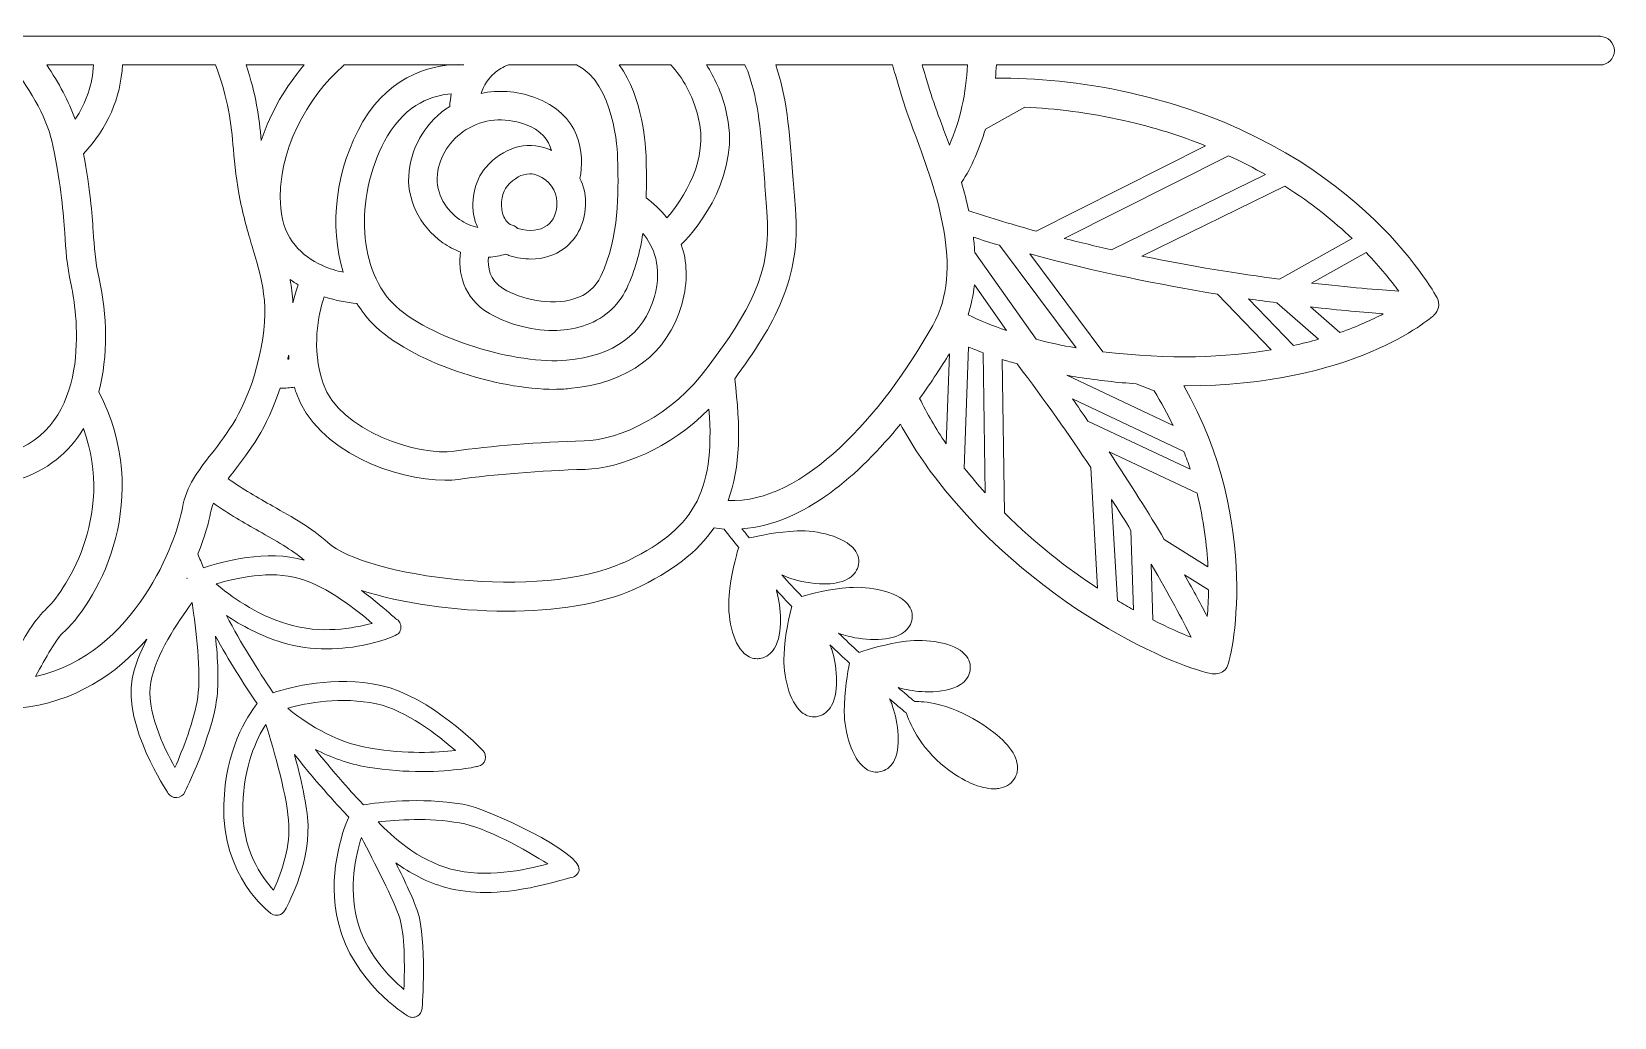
# Model space of a CAD drawing. Extents: x 11 to 289, y -262 to -38.
# Drawn here: x 170.8 to 288.5, y -262.1 to -188.8 of the extents above; entities that cross this region are included whole.
import ezdxf

# ---------------------------------------------------------------- set-up
doc = ezdxf.new("R2010")
doc.units = 0
doc.header["$MEASUREMENT"] = 0
doc.layers.add('Layer 1', color=7, linetype='Continuous', lineweight=0)

# ---------------------------------------------------------------- blocks, each defined once
blk = doc.blocks.new('Block_1')
at = {"layer": 'Layer 1'}
for points, knots in [([(287.47, -189.15), (287.47, -189.15), (125.42, -189.15), (125.42, -189.15), (125.31, -189.04), (125.22, -188.93), (125.13, -188.8), (124.98, -188.92), (124.84, -189.03), (124.69, -189.15), (124.69, -189.15), (11.83, -189.15), (11.83, -189.15), (11.25, -189.15), (10.77, -189.62), (10.77, -190.21), (10.77, -190.8), (11.25, -191.27), (11.83, -191.27), (11.83, -191.27), (66.32, -191.27), (66.32, -191.27), (64.82, -191.62), (63.25, -192.06), (61.62, -192.62), (45.61, -198.09), (40.81, -209.81), (40.62, -210.3), (40.44, -210.76), (40.59, -211.28), (40.99, -211.56), (41.25, -211.75), (45.97, -215), (55.22, -215), (56.71, -215), (58.32, -214.91), (60.04, -214.72), (55.35, -225.57), (58.79, -235.51), (59.26, -235.96), (59.46, -236.16), (59.76, -236.27), (60.05, -236.27), (60.09, -236.27), (60.14, -236.27), (60.18, -236.26), (61.53, -236.09), (71.31, -231.27), (78.15, -221.08), (79.47, -224.43), (81.96, -228.31), (84.86, -230.97), (82.6, -231.75), (80.51, -232.06), (79.97, -232.13), (79.12, -231.87), (76.86, -231.25), (75.79, -231.63), (75.22, -231.83), (74.44, -232.17), (74.12, -232.88), (73.99, -233.16), (73.88, -233.62), (74.11, -234.22), (74.49, -235.17), (75.49, -235.55), (76.45, -235.55), (76.87, -235.55), (77.28, -235.47), (77.62, -235.35), (78.46, -235.05), (79.75, -233.94), (80.22, -233.52), (80.77, -233.45), (82.26, -233.23), (84.03, -232.72), (82.15, -234.58), (80.3, -236.24), (78.58, -237.7), (77.01, -238.24), (74.43, -238.76), (73.75, -238.89), (72.87, -238.61), (70.65, -238), (69.59, -238.37), (69.02, -238.57), (68.24, -238.91), (67.91, -239.61), (67.78, -239.9), (67.67, -240.36), (67.9, -240.95), (68.27, -241.92), (69.29, -242.29), (70.25, -242.29), (70.66, -242.29), (71.06, -242.22), (71.4, -242.1), (72.25, -241.8), (73.57, -240.68), (74.03, -240.27), (74.36, -240.21), (75.08, -240.07), (75.91, -239.88), (72.54, -242.55), (70.04, -244.19), (69.43, -244.58), (68.51, -244.64), (66.23, -244.86), (65.37, -245.58), (64.91, -245.97), (64.3, -246.57), (64.25, -247.34), (64.23, -247.65), (64.29, -248.12), (64.72, -248.59), (65.13, -249.05), (65.67, -249.23), (66.24, -249.23), (67.03, -249.23), (67.87, -248.87), (68.4, -248.42), (69.08, -247.83), (69.92, -246.31), (70.2, -245.77), (70.68, -245.46), (72.17, -244.48), (74.27, -242.92), (73.71, -244.02), (73.4, -244.81), (73.29, -245.11), (72.69, -245.77), (71.17, -247.57), (71.06, -248.71), (71.01, -249.3), (70.99, -250.16), (71.5, -250.75), (71.7, -250.98), (72.07, -251.27), (72.71, -251.31), (72.75, -251.32), (72.79, -251.32), (72.83, -251.32), (74.23, -251.32), (75.11, -249.77), (75.21, -248.61), (75.29, -247.74), (74.84, -246.12), (74.66, -245.5), (74.88, -244.92), (75.66, -243.05), (77.26, -240.62), (77.94, -240.08), (78.65, -239.49), (79.39, -238.87), (79.42, -238.85), (79.44, -238.83), (79.47, -238.8), (80.79, -237.69), (82.18, -236.45), (83.6, -235.1), (83.05, -236.73), (82.84, -238.03), (82.78, -238.47), (82.31, -239.24), (81.14, -241.26), (81.23, -242.39), (81.28, -242.98), (81.42, -243.83), (82.02, -244.32), (82.23, -244.49), (82.57, -244.68), (83.07, -244.68), (83.15, -244.68), (83.23, -244.67), (83.31, -244.67), (84.78, -244.49), (85.41, -242.75), (85.3, -241.56), (85.22, -240.68), (84.48, -239.15), (84.19, -238.59), (84.3, -237.83), (84.8, -235.02), (86.46, -232.29), (86.47, -232.28), (86.47, -232.28), (86.47, -232.28), (86.58, -232.35), (86.68, -232.43), (86.78, -232.5), (88.95, -233.96), (91.67, -234.33), (94.36, -234.33), (95.9, -234.33), (97.42, -234.21), (98.82, -234.1), (100.23, -233.98), (101.56, -233.88), (102.63, -233.91), (105.1, -234), (111.63, -234.2), (114.87, -230.15), (114.93, -230.17), (115.02, -230.19), (115.09, -230.21), (115.03, -230.91), (114.96, -231.61), (114.88, -232.26), (114.01, -232.59), (112, -233.42), (110.41, -234.75), (107.67, -237.03), (107.32, -238.17), (107.3, -238.82), (107.28, -239.28), (107.44, -239.68), (107.76, -239.99), (108.08, -240.3), (108.48, -240.46), (108.94, -240.46), (108.94, -240.46), (108.99, -240.46), (108.99, -240.46), (110.06, -240.43), (111.43, -239.5), (113.19, -237.6), (113.61, -237.15), (114, -236.64), (114.36, -236.15), (114.15, -237.54), (113.92, -238.79), (113.7, -239.93), (112.83, -240.21), (110.77, -240.95), (109.11, -242.21), (106.27, -244.35), (105.86, -245.47), (105.81, -246.13), (105.77, -246.58), (105.91, -246.99), (106.22, -247.32), (106.53, -247.65), (106.94, -247.83), (107.42, -247.84), (107.42, -247.84), (107.46, -247.84), (107.46, -247.84), (108.52, -247.84), (109.93, -246.97), (111.75, -245.19), (112.14, -244.81), (112.5, -244.39), (112.84, -243.97), (112.55, -245.19), (112.32, -245.98), (112.24, -246.27), (111.84, -246.76), (110.29, -248.74), (109.53, -250.97), (108.39, -254.34), (108.69, -255.5), (109.01, -256.07), (109.24, -256.46), (109.58, -256.72), (110.02, -256.82), (110.14, -256.85), (110.26, -256.86), (110.38, -256.86), (110.71, -256.86), (111.02, -256.77), (111.31, -256.58), (112.21, -255.99), (112.89, -254.48), (113.4, -251.94), (113.83, -249.76), (113.65, -247.28), (113.59, -246.68), (113.68, -246.38), (113.9, -245.61), (114.19, -244.41), (114.31, -244.89), (114.44, -245.37), (114.61, -245.84), (115.49, -248.27), (116.39, -249.67), (117.36, -250.11), (117.6, -250.22), (117.84, -250.27), (118.08, -250.27), (118.28, -250.27), (118.48, -250.23), (118.68, -250.16), (119.09, -250), (119.4, -249.69), (119.56, -249.26), (119.79, -248.65), (119.91, -247.46), (118.28, -244.3), (117.31, -242.41), (115.73, -240.83), (115.09, -240.23), (115.28, -239.23), (115.47, -238.14), (115.66, -236.95), (115.78, -237.34), (115.92, -237.74), (116.08, -238.12), (117.07, -240.5), (118.04, -241.85), (119.03, -242.25), (119.25, -242.33), (119.46, -242.38), (119.68, -242.38), (119.91, -242.38), (120.13, -242.33), (120.34, -242.23), (120.75, -242.05), (121.04, -241.73), (121.18, -241.3), (121.38, -240.67), (121.45, -239.48), (119.67, -236.4), (118.61, -234.56), (116.95, -233.05), (116.28, -232.48), (116.36, -231.83), (116.42, -231.14), (116.49, -230.44), (116.68, -230.45), (116.88, -230.46), (117.1, -230.46), (118.15, -231.81), (121.21, -233.96), (125.08, -235.4), (126.07, -237.23), (130.78, -244.96), (140, -246.12), (142.4, -246.42), (144.22, -246.54), (145.65, -246.54), (148.63, -246.54), (149.9, -246.02), (151.14, -245.5), (151.76, -245.24), (152.3, -245.02), (153.08, -244.87), (154.19, -244.66), (155.46, -244.88), (156.8, -245.11), (159.08, -245.5), (161.66, -245.95), (164.58, -244.6), (166.87, -243.55), (168.49, -241.33), (169.81, -239.1), (174.01, -238.71), (177.13, -236.54), (179.37, -233.97), (178.87, -234.95), (178.45, -235.97), (178.28, -236.93), (177.64, -240.46), (180.83, -245.24), (180.96, -245.44), (181.1, -245.64), (181.32, -245.76), (181.55, -245.76), (181.57, -245.76), (181.58, -245.75), (181.6, -245.75), (181.85, -245.74), (182.08, -245.59), (182.19, -245.36), (182.27, -245.2), (184.15, -241.35), (184.56, -238.49), (184.75, -237.25), (184.65, -235.44), (184.48, -233.76), (185.48, -235.57), (186.53, -237.24), (187.58, -238.77), (186.82, -239.73), (185.22, -242.19), (185.1, -246.27), (184.93, -251.61), (188.45, -254.26), (188.6, -254.37), (188.72, -254.46), (188.87, -254.51), (189.02, -254.51), (189.07, -254.51), (189.12, -254.5), (189.16, -254.49), (189.36, -254.45), (189.53, -254.32), (189.63, -254.15), (189.71, -254.02), (191.47, -250.91), (191.36, -247.8), (191.31, -246.39), (190.84, -244.35), (190.35, -242.54), (192.21, -244.89), (193.73, -246.52), (194.39, -247.2), (193.89, -248.38), (192.76, -251.59), (193.62, -255.1), (194.7, -259.46), (198.61, -261.89), (198.77, -261.99), (198.89, -262.06), (199.01, -262.1), (199.14, -262.1), (199.25, -262.1), (199.37, -262.07), (199.47, -262.02), (199.69, -261.9), (199.83, -261.68), (199.85, -261.44), (199.86, -261.23), (200.2, -256.32), (199.53, -254.28), (199.26, -253.45), (198.59, -252.01), (197.89, -250.61), (198.92, -251.35), (200.18, -252.05), (201.62, -252.44), (202.58, -252.71), (203.58, -252.81), (204.54, -252.81), (206.95, -252.81), (209.18, -252.18), (210.32, -251.86), (210.56, -251.79), (210.74, -251.74), (210.84, -251.72), (211.17, -251.71), (211.48, -251.46), (211.53, -251.12), (211.74, -249.89), (204.83, -246.58), (202.87, -246.25), (199.7, -245.71), (196.56, -246.12), (195.49, -246.3), (194.96, -245.75), (193.61, -244.31), (191.91, -242.18), (193.02, -242.75), (194.33, -243.25), (195.79, -243.49), (197.27, -243.74), (198.63, -243.82), (199.81, -243.82), (202.27, -243.82), (203.91, -243.46), (204.01, -243.43), (204.26, -243.38), (204.46, -243.19), (204.54, -242.95), (204.61, -242.7), (204.55, -242.44), (204.37, -242.25), (204.21, -242.09), (200.47, -238.23), (196.77, -237.42), (193.32, -236.67), (190.05, -237.54), (188.78, -237.96), (187.59, -236.22), (186.39, -234.29), (185.3, -232.22), (186.39, -232.96), (187.78, -233.72), (189.44, -234.23), (190.55, -234.57), (191.68, -234.7), (192.74, -234.7), (194.93, -234.7), (196.83, -234.15), (197.67, -233.78), (197.67, -233.78), (197.67, -233.78), (197.67, -233.78), (197.92, -233.68), (198.07, -233.58), (198.12, -233.52), (198.3, -233.29), (198.33, -232.98), (198.18, -232.73), (198.11, -232.61), (198.01, -232.52), (197.9, -232.46), (197.83, -232.4), (197.72, -232.31), (197.58, -232.18), (197.12, -231.78), (196.32, -231.08), (195.33, -230.35), (198.3, -231.31), (202.27, -231.89), (206.12, -231.89), (209.7, -231.89), (213.18, -231.39), (215.66, -230.25), (218.47, -228.95), (220.36, -227.46), (221.57, -225.7), (221.81, -225.74), (222.06, -225.77), (222.31, -225.79), (222.67, -226.25), (223.03, -226.71), (223.4, -227.15), (223.22, -227.75), (222.8, -229.26), (222.68, -230.74), (222.55, -232.23), (222.91, -234.25), (223.84, -235.06), (224.12, -235.31), (224.43, -235.43), (224.77, -235.43), (224.87, -235.43), (224.97, -235.42), (225.07, -235.4), (225.48, -235.31), (225.82, -235.05), (226.06, -234.65), (226.73, -233.54), (226.54, -231.54), (226.24, -230.46), (226.23, -230.42), (226.21, -230.37), (226.2, -230.32), (226.58, -230.74), (226.96, -231.15), (227.35, -231.54), (227.19, -232.15), (226.83, -233.66), (226.77, -235.14), (226.7, -236.64), (227.14, -238.65), (228.1, -239.42), (228.37, -239.64), (228.68, -239.75), (228.99, -239.75), (229.11, -239.75), (229.22, -239.74), (229.34, -239.71), (229.75, -239.6), (230.08, -239.32), (230.31, -238.91), (230.93, -237.78), (230.66, -235.79), (230.32, -234.72), (230.28, -234.61), (230.24, -234.5), (230.19, -234.39), (230.69, -234.87), (231.17, -235.32), (231.64, -235.76), (231.52, -236.37), (231.24, -237.9), (231.25, -239.38), (231.27, -240.88), (231.81, -242.86), (232.81, -243.58), (233.08, -243.77), (233.36, -243.87), (233.65, -243.87), (233.79, -243.87), (233.93, -243.84), (234.07, -243.8), (234.47, -243.67), (234.79, -243.38), (234.99, -242.96), (235.55, -241.79), (235.17, -239.82), (234.78, -238.77), (234.74, -238.66), (234.68, -238.54), (234.62, -238.42), (235.08, -238.81), (235.49, -239.16), (235.86, -239.46), (236.05, -240.03), (236.83, -242.02), (238.79, -243.53), (240.1, -244.55), (241.38, -245.1), (242.38, -245.1), (242.51, -245.1), (242.63, -245.09), (242.75, -245.08), (243.23, -245), (243.62, -244.77), (243.87, -244.41), (244.12, -244.05), (244.2, -243.62), (244.1, -243.17), (243.9, -242.21), (242.92, -241.16), (241.25, -240.13), (238.9, -238.69), (237.13, -238.6), (236.51, -238.62), (236.13, -238.31), (235.71, -237.96), (235.25, -237.56), (235.41, -237.61), (235.57, -237.66), (235.72, -237.69), (236.2, -237.8), (236.85, -237.89), (237.53, -237.89), (238.39, -237.89), (239.29, -237.75), (239.9, -237.35), (240.29, -237.09), (240.54, -236.74), (240.61, -236.32), (240.69, -235.88), (240.56, -235.46), (240.23, -235.11), (239.39, -234.22), (237.35, -233.94), (235.86, -234.12), (234.43, -234.3), (232.98, -234.76), (232.36, -234.97), (231.86, -234.51), (231.35, -234.03), (230.82, -233.52), (230.99, -233.59), (231.16, -233.65), (231.32, -233.7), (231.88, -233.86), (232.7, -234), (233.51, -234), (234.25, -234), (234.98, -233.88), (235.51, -233.57), (235.91, -233.33), (236.18, -232.99), (236.27, -232.58), (236.38, -232.14), (236.27, -231.72), (235.95, -231.35), (235.16, -230.42), (233.13, -230.02), (231.64, -230.14), (230.2, -230.24), (228.74, -230.62), (228.1, -230.8), (227.6, -230.28), (227.1, -229.74), (226.6, -229.2), (226.83, -229.3), (227.07, -229.4), (227.28, -229.47), (227.9, -229.68), (228.84, -229.87), (229.74, -229.87), (230.38, -229.87), (231, -229.77), (231.47, -229.52), (231.89, -229.3), (232.17, -228.97), (232.28, -228.57), (232.4, -228.13), (232.31, -227.7), (232.01, -227.32), (231.25, -226.35), (229.25, -225.86), (227.75, -225.93), (226.32, -225.98), (224.84, -226.3), (224.19, -226.45), (224.01, -226.23), (223.83, -226), (223.64, -225.77), (228.28, -225.43), (232.43, -221.68), (235.43, -217.98), (236.15, -219.3), (237, -220.64), (238.03, -221.98), (246.08, -232.45), (257.36, -236.54), (258.79, -236.56), (258.79, -236.56), (258.8, -236.56), (258.8, -236.56), (259.12, -236.56), (259.47, -236.41), (259.67, -236.16), (260.08, -235.65), (262.36, -225.39), (256.51, -215.14), (256.54, -215.14), (256.58, -215.14), (256.61, -215.14), (269.08, -215.14), (274.84, -210.14), (275.12, -209.89), (275.49, -209.56), (275.58, -209.03), (275.35, -208.6), (275.1, -208.13), (269.03, -197.02), (252.52, -193.35), (248.81, -192.52), (245.48, -192.24), (242.5, -192.26), (242.53, -191.93), (242.55, -191.61), (242.57, -191.28), (242.57, -191.28), (287.48, -191.28), (287.48, -191.28), (288.06, -191.28), (288.54, -190.81), (288.54, -190.22), (288.54, -189.64), (288.06, -189.16), (287.48, -189.16), (287.48, -189.16), (287.48, -189.16), (287.48, -189.16), (287.48, -189.16), (287.47, -189.15), (287.47, -189.15)], [0, 0, 0, 0, 1, 1, 1, 2, 2, 2, 3, 3, 3, 4, 4, 4, 5, 5, 5, 6, 6, 6, 7, 7, 7, 8, 8, 8, 9, 9, 9, 10, 10, 10, 11, 11, 11, 12, 12, 12, 13, 13, 13, 14, 14, 14, 15, 15, 15, 16, 16, 16, 17, 17, 17, 18, 18, 18, 19, 19, 19, 20, 20, 20, 21, 21, 21, 22, 22, 22, 23, 23, 23, 24, 24, 24, 25, 25, 25, 26, 26, 26, 27, 27, 27, 28, 28, 28, 29, 29, 29, 30, 30, 30, 31, 31, 31, 32, 32, 32, 33, 33, 33, 34, 34, 34, 35, 35, 35, 36, 36, 36, 37, 37, 37, 38, 38, 38, 39, 39, 39, 40, 40, 40, 41, 41, 41, 42, 42, 42, 43, 43, 43, 44, 44, 44, 45, 45, 45, 46, 46, 46, 47, 47, 47, 48, 48, 48, 49, 49, 49, 50, 50, 50, 51, 51, 51, 52, 52, 52, 53, 53, 53, 54, 54, 54, 55, 55, 55, 56, 56, 56, 57, 57, 57, 58, 58, 58, 59, 59, 59, 60, 60, 60, 61, 61, 61, 62, 62, 62, 63, 63, 63, 64, 64, 64, 65, 65, 65, 66, 66, 66, 67, 67, 67, 68, 68, 68, 69, 69, 69, 70, 70, 70, 71, 71, 71, 72, 72, 72, 73, 73, 73, 74, 74, 74, 75, 75, 75, 76, 76, 76, 77, 77, 77, 78, 78, 78, 79, 79, 79, 80, 80, 80, 81, 81, 81, 82, 82, 82, 83, 83, 83, 84, 84, 84, 85, 85, 85, 86, 86, 86, 87, 87, 87, 88, 88, 88, 89, 89, 89, 90, 90, 90, 91, 91, 91, 92, 92, 92, 93, 93, 93, 94, 94, 94, 95, 95, 95, 96, 96, 96, 97, 97, 97, 98, 98, 98, 99, 99, 99, 100, 100, 100, 101, 101, 101, 102, 102, 102, 103, 103, 103, 104, 104, 104, 105, 105, 105, 106, 106, 106, 107, 107, 107, 108, 108, 108, 109, 109, 109, 110, 110, 110, 111, 111, 111, 112, 112, 112, 113, 113, 113, 114, 114, 114, 115, 115, 115, 116, 116, 116, 117, 117, 117, 118, 118, 118, 119, 119, 119, 120, 120, 120, 121, 121, 121, 122, 122, 122, 123, 123, 123, 124, 124, 124, 125, 125, 125, 126, 126, 126, 127, 127, 127, 128, 128, 128, 129, 129, 129, 130, 130, 130, 131, 131, 131, 132, 132, 132, 133, 133, 133, 134, 134, 134, 135, 135, 135, 136, 136, 136, 137, 137, 137, 138, 138, 138, 139, 139, 139, 140, 140, 140, 141, 141, 141, 142, 142, 142, 143, 143, 143, 144, 144, 144, 145, 145, 145, 146, 146, 146, 147, 147, 147, 148, 148, 148, 149, 149, 149, 150, 150, 150, 151, 151, 151, 152, 152, 152, 153, 153, 153, 154, 154, 154, 155, 155, 155, 156, 156, 156, 157, 157, 157, 158, 158, 158, 159, 159, 159, 160, 160, 160, 161, 161, 161, 162, 162, 162, 163, 163, 163, 164, 164, 164, 165, 165, 165, 166, 166, 166, 167, 167, 167, 168, 168, 168, 169, 169, 169, 170, 170, 170, 171, 171, 171, 172, 172, 172, 173, 173, 173, 174, 174, 174, 175, 175, 175, 176, 176, 176, 177, 177, 177, 178, 178, 178, 179, 179, 179, 180, 180, 180, 181, 181, 181, 182, 182, 182, 183, 183, 183, 184, 184, 184, 185, 185, 185, 186, 186, 186, 187, 187, 187, 188, 188, 188, 189, 189, 189, 190, 190, 190, 191, 191, 191, 192, 192, 192, 193, 193, 193, 194, 194, 194, 195, 195, 195, 196, 196, 196, 197, 197, 197, 198, 198, 198, 199, 199, 199, 200, 200, 200, 201, 201, 201, 202, 202, 202, 203, 203, 203, 204, 204, 204, 205, 205, 205, 206, 206, 206, 207, 207, 207, 208, 208, 208, 209, 209, 209, 210, 210, 210, 211, 211, 211, 212, 212, 212, 213, 213, 213, 214, 214, 214, 215, 215, 215, 216, 216, 216, 217, 217, 217, 218, 218, 218, 219, 219, 219, 220, 220, 220, 221, 221, 221, 222, 222, 222, 223, 223, 223, 224, 224, 224, 225, 225, 225, 226, 226, 226, 227, 227, 227, 228, 228, 228, 229, 229, 229, 230, 230, 230, 231, 231, 231, 232, 232, 232, 233, 233, 233, 234, 234, 234, 235, 235, 235, 236, 236, 236, 237, 237, 237, 238, 238, 238, 239, 239, 239, 240, 240, 240, 241, 241, 241, 242, 242, 242, 243, 243, 243, 244, 244, 244, 245, 245, 245, 245]), ([(167.87, -209.84), (168.14, -206.73), (167.47, -203.86), (165.85, -201.28), (165.95, -199.64), (166.14, -193.31), (163.21, -191.27), (163.21, -191.27), (169.27, -191.27), (169.27, -191.27), (170.85, -193.29), (172.01, -195.4), (172.39, -197.28), (173.04, -200.5), (173.15, -202.24), (173.26, -203.78), (173.34, -205.03), (173.41, -206.1), (173.74, -207.62), (173.97, -208.64), (175.6, -217.04), (170.03, -219.75), (170.31, -216.58), (169.72, -213.22), (167.87, -209.83), (167.87, -209.83), (167.87, -209.83), (167.87, -209.83), (167.87, -209.83), (167.87, -209.84), (167.87, -209.84)], [0, 0, 0, 0, 1, 1, 1, 2, 2, 2, 3, 3, 3, 4, 4, 4, 5, 5, 5, 6, 6, 6, 7, 7, 7, 8, 8, 8, 9, 9, 9, 10, 10, 10, 10]), ([(171.1, -236.75), (171.87, -235.32), (172.6, -233.98), (173.26, -233.37), (175.89, -230.92), (179.86, -223.43), (175.79, -215.58), (176.51, -212.91), (176.41, -209.87), (175.82, -207.17), (175.52, -205.81), (175.46, -204.85), (175.38, -203.65), (175.29, -202.28), (175.17, -200.61), (174.67, -197.88), (176.44, -195.98), (177.43, -193.73), (177.56, -191.27), (177.56, -191.27), (184.47, -191.27), (184.47, -191.27), (185.44, -193.81), (185.64, -195.66), (185.81, -197.55), (185.92, -198.73), (186.03, -199.94), (186.32, -201.36), (186.6, -202.76), (186.95, -203.93), (187.26, -204.96), (188.06, -207.65), (188.64, -209.59), (187.54, -213.74), (186.69, -216.96), (185.35, -218.68), (184.17, -220.2), (183.21, -221.43), (182.31, -222.59), (182.02, -224.21), (181.6, -226.6), (178.57, -235.07), (171.1, -236.75), (171.1, -236.75), (171.1, -236.75), (171.1, -236.75), (171.1, -236.75), (171.1, -236.75), (171.1, -236.75)], [0, 0, 0, 0, 1, 1, 1, 2, 2, 2, 3, 3, 3, 4, 4, 4, 5, 5, 5, 6, 6, 6, 7, 7, 7, 8, 8, 8, 9, 9, 9, 10, 10, 10, 11, 11, 11, 12, 12, 12, 13, 13, 13, 14, 14, 14, 15, 15, 15, 16, 16, 16, 16]), ([(174.03, -195.32), (173.56, -193.99), (172.83, -192.62), (171.92, -191.27), (171.92, -191.27), (175.41, -191.27), (175.41, -191.27), (175.32, -192.73), (174.87, -194.09), (174.03, -195.32), (174.03, -195.32), (174.03, -195.32), (174.03, -195.32)], [0, 0, 0, 0, 1, 1, 1, 2, 2, 2, 3, 3, 3, 4, 4, 4, 4]), ([(187.88, -196.9), (187.72, -195.19), (187.5, -193.46), (186.75, -191.27), (186.75, -191.27), (191.08, -191.27), (191.08, -191.27), (189.76, -192.81), (188.59, -194.76), (187.88, -196.9), (187.88, -196.9), (187.88, -196.9), (187.88, -196.9), (187.88, -196.9), (187.88, -196.9), (187.88, -196.9)], [0, 0, 0, 0, 1, 1, 1, 2, 2, 2, 3, 3, 3, 4, 4, 4, 5, 5, 5, 5]), ([(193.98, -206.69), (193.5, -206.59), (192.98, -206.43), (192.45, -206.2), (192.44, -206.19), (192.43, -206.18), (192.42, -206.18), (192.41, -206.17), (192.4, -206.17), (192.39, -206.17), (190.95, -205.51), (189.53, -204.28), (189.33, -201.92), (188.97, -197.73), (191.39, -193.6), (193.96, -191.37), (193.99, -191.34), (194.02, -191.3), (194.05, -191.27), (194.05, -191.27), (202.95, -191.27), (202.95, -191.27), (202.95, -191.27), (202.95, -191.27), (202.95, -191.27), (200.93, -191.15), (197.55, -191.89), (195.45, -195.49), (193.39, -199), (192.93, -203.28), (193.98, -206.69), (193.98, -206.69), (193.98, -206.69), (193.98, -206.69), (193.98, -206.69), (193.98, -206.69), (193.98, -206.69)], [0, 0, 0, 0, 1, 1, 1, 2, 2, 2, 3, 3, 3, 4, 4, 4, 5, 5, 5, 6, 6, 6, 7, 7, 7, 8, 8, 8, 9, 9, 9, 10, 10, 10, 11, 11, 11, 12, 12, 12, 12]), ([(221.14, -213.71), (218.42, -217.41), (214.54, -219.15), (211.9, -219.23), (208.54, -219.32), (204.92, -219.61), (202.23, -220), (199.6, -220.38), (193.69, -218.5), (192.48, -214.96), (191.59, -212.35), (192.14, -209.83), (192.56, -208.52), (193.42, -208.8), (194.27, -208.95), (195, -209.01), (195.33, -209.54), (195.7, -210.04), (196.13, -210.47), (199.04, -213.44), (205.44, -215.4), (209.7, -215.4), (210.08, -215.4), (210.45, -215.39), (210.8, -215.35), (215.22, -214.93), (218.12, -212.76), (219.17, -209.08), (219.66, -207.35), (219.55, -205.86), (219.13, -204.64), (220.46, -203.26), (223.65, -199.35), (222.45, -194.64), (222.11, -193.3), (221.6, -192.21), (221, -191.27), (221, -191.27), (223.86, -191.27), (223.86, -191.27), (223.96, -191.49), (224.06, -191.7), (224.12, -191.89), (224.89, -194.12), (225.05, -196.23), (225.31, -199.73), (225.37, -200.48), (225.43, -201.28), (225.5, -202.17), (225.89, -206.87), (224.11, -209.66), (221.14, -213.71), (221.14, -213.71), (221.14, -213.71), (221.14, -213.71)], [0, 0, 0, 0, 1, 1, 1, 2, 2, 2, 3, 3, 3, 4, 4, 4, 5, 5, 5, 6, 6, 6, 7, 7, 7, 8, 8, 8, 9, 9, 9, 10, 10, 10, 11, 11, 11, 12, 12, 12, 13, 13, 13, 14, 14, 14, 15, 15, 15, 16, 16, 16, 17, 17, 17, 18, 18, 18, 18]), ([(211.33, -191.27), (214.17, -192.62), (214.38, -197.67), (214.39, -198.29), (214.39, -198.29), (214.4, -198.63), (214.4, -198.63), (214.45, -200.66), (214.53, -204.06), (213.15, -206.99), (212.75, -207.82), (212.08, -208.39), (211.14, -208.68), (209.38, -209.23), (207.2, -208.67), (205.91, -207.93), (204.83, -207.3), (204.72, -206.27), (204.79, -205.57), (205.23, -205.56), (205.65, -205.47), (206.06, -205.34), (206.17, -205.38), (206.26, -205.44), (206.37, -205.47), (206.91, -205.63), (207.44, -205.71), (207.94, -205.71), (208.87, -205.71), (209.72, -205.44), (210.42, -204.92), (211.44, -204.15), (212.01, -202.93), (212.01, -201.47), (212.01, -200.86), (211.86, -200.26), (211.59, -199.72), (211.96, -197.94), (211.65, -194.9), (208.17, -193.67), (206.86, -193.22), (205.5, -193.13), (204.23, -193.4), (204.44, -192.8), (204.76, -192.29), (205.23, -191.89), (205.53, -191.64), (205.88, -191.43), (206.27, -191.27), (206.27, -191.27), (211.33, -191.27), (211.33, -191.27), (211.33, -191.27), (211.33, -191.27), (211.33, -191.27), (211.33, -191.27), (211.33, -191.27), (211.33, -191.27)], [0, 0, 0, 0, 1, 1, 1, 2, 2, 2, 3, 3, 3, 4, 4, 4, 5, 5, 5, 6, 6, 6, 7, 7, 7, 8, 8, 8, 9, 9, 9, 10, 10, 10, 11, 11, 11, 12, 12, 12, 13, 13, 13, 14, 14, 14, 15, 15, 15, 16, 16, 16, 17, 17, 17, 18, 18, 18, 19, 19, 19, 19]), ([(220.39, -195.15), (221.21, -198.36), (219.27, -201.23), (218.06, -202.65), (217.57, -202.02), (217.02, -201.53), (216.51, -201.17), (216.55, -200.17), (216.54, -199.27), (216.52, -198.58), (216.52, -198.58), (216.51, -198.24), (216.51, -198.24), (216.49, -197.29), (216.28, -193.73), (214.51, -191.27), (214.51, -191.27), (218.35, -191.27), (218.35, -191.27), (219.24, -192.26), (219.97, -193.47), (220.39, -195.15), (220.39, -195.15), (220.39, -195.15), (220.39, -195.15)], [0, 0, 0, 0, 1, 1, 1, 2, 2, 2, 3, 3, 3, 4, 4, 4, 5, 5, 5, 6, 6, 6, 7, 7, 7, 8, 8, 8, 8]), ([(222.61, -223.67), (223.55, -221.18), (223.55, -218.22), (223.1, -214.62), (226.03, -210.6), (228.05, -207.25), (227.62, -201.99), (227.55, -201.12), (227.49, -200.31), (227.43, -199.57), (227.15, -195.94), (226.98, -193.73), (226.15, -191.27), (226.15, -191.27), (234.83, -191.27), (234.83, -191.27), (234.98, -191.78), (235.13, -192.26), (235.26, -192.71), (235.26, -192.71), (235.59, -193.8), (235.59, -193.8), (235.82, -194.58), (236.16, -195.49), (236.52, -196.45), (238.08, -200.67), (240.22, -206.45), (237.84, -210.65), (234.07, -217.3), (228.22, -223.91), (222.61, -223.67), (222.61, -223.67), (222.61, -223.67), (222.61, -223.67), (222.61, -223.67), (222.61, -223.67), (222.61, -223.67)], [0, 0, 0, 0, 1, 1, 1, 2, 2, 2, 3, 3, 3, 4, 4, 4, 5, 5, 5, 6, 6, 6, 7, 7, 7, 8, 8, 8, 9, 9, 9, 10, 10, 10, 11, 11, 11, 12, 12, 12, 12]), ([(239.07, -197.25), (238.88, -196.72), (238.68, -196.2), (238.51, -195.71), (238.15, -194.77), (237.84, -193.91), (237.62, -193.19), (237.62, -193.19), (237.29, -192.11), (237.29, -192.11), (237.22, -191.84), (237.13, -191.55), (237.04, -191.27), (237.04, -191.27), (240.43, -191.27), (240.43, -191.27), (240.32, -193.34), (239.87, -195.45), (239.07, -197.25), (239.07, -197.25), (239.07, -197.25), (239.07, -197.25), (239.07, -197.25), (239.07, -197.25), (239.07, -197.25)], [0, 0, 0, 0, 1, 1, 1, 2, 2, 2, 3, 3, 3, 4, 4, 4, 5, 5, 5, 6, 6, 6, 7, 7, 7, 8, 8, 8, 8]), ([(197.28, -196.56), (198.7, -194.12), (200.72, -193.53), (202.02, -193.42), (201.96, -193.72), (201.93, -194.04), (201.9, -194.36), (200.22, -195.45), (199.11, -197.19), (198.88, -199.16), (198.64, -201.19), (199.61, -203.24), (201.4, -204.5), (201.82, -204.8), (202.26, -205.02), (202.7, -205.19), (202.52, -206.63), (202.84, -208.59), (204.85, -209.76), (206.07, -210.47), (207.83, -211.02), (209.6, -211.02), (210.33, -211.02), (211.07, -210.92), (211.77, -210.71), (213.28, -210.24), (214.41, -209.27), (215.07, -207.89), (215.7, -206.56), (216.06, -205.16), (216.27, -203.81), (217.05, -204.74), (217.76, -206.27), (217.13, -208.5), (216.32, -211.3), (214.13, -212.9), (210.6, -213.24), (206.98, -213.57), (200.3, -211.68), (197.65, -208.98), (195.01, -206.3), (194.85, -200.72), (197.28, -196.56), (197.28, -196.56), (197.28, -196.56), (197.28, -196.56), (197.28, -196.56), (197.28, -196.56), (197.28, -196.56)], [0, 0, 0, 0, 1, 1, 1, 2, 2, 2, 3, 3, 3, 4, 4, 4, 5, 5, 5, 6, 6, 6, 7, 7, 7, 8, 8, 8, 9, 9, 9, 10, 10, 10, 11, 11, 11, 12, 12, 12, 13, 13, 13, 14, 14, 14, 15, 15, 15, 16, 16, 16, 16]), ([(203.8, -202.92), (203.85, -203.08), (203.93, -203.22), (203.99, -203.37), (203.53, -203.27), (203.06, -203.08), (202.63, -202.77), (201.72, -202.13), (200.81, -200.91), (200.99, -199.41), (201.15, -198.05), (201.93, -196.84), (203.12, -196.09), (204.4, -195.29), (205.94, -195.15), (207.46, -195.68), (208.73, -196.12), (209.27, -196.89), (209.48, -197.64), (209.39, -197.6), (209.3, -197.55), (209.2, -197.51), (207.58, -196.91), (205.86, -197.43), (204.58, -198.9), (203.72, -199.89), (203.4, -201.55), (203.8, -202.92), (203.8, -202.92), (203.8, -202.92), (203.8, -202.92)], [0, 0, 0, 0, 1, 1, 1, 2, 2, 2, 3, 3, 3, 4, 4, 4, 5, 5, 5, 6, 6, 6, 7, 7, 7, 8, 8, 8, 9, 9, 9, 10, 10, 10, 10]), ([(244.69, -194.42), (246.95, -194.53), (249.41, -194.82), (252.06, -195.41), (254.28, -195.91), (256.29, -196.56), (258.13, -197.29), (258.13, -197.29), (245.54, -203.64), (245.54, -203.64), (243.87, -203.18), (242.19, -202.68), (240.51, -202.13), (240.36, -201.42), (240.18, -200.71), (239.98, -200.03), (240.73, -198.86), (241.32, -197.5), (241.75, -196.06), (241.75, -196.06), (244.69, -194.42), (244.69, -194.42), (244.69, -194.42), (244.69, -194.42), (244.69, -194.42), (244.69, -194.42), (244.69, -194.42), (244.69, -194.42)], [0, 0, 0, 0, 1, 1, 1, 2, 2, 2, 3, 3, 3, 4, 4, 4, 5, 5, 5, 6, 6, 6, 7, 7, 7, 8, 8, 8, 9, 9, 9, 9]), ([(262.58, -199.43), (262.58, -199.43), (251.14, -205.02), (251.14, -205.02), (249.98, -204.76), (248.8, -204.48), (247.61, -204.18), (247.61, -204.18), (259.83, -198.03), (259.83, -198.03), (260.8, -198.47), (261.72, -198.94), (262.58, -199.43), (262.58, -199.43), (262.58, -199.43), (262.58, -199.43)], [0, 0, 0, 0, 1, 1, 1, 2, 2, 2, 3, 3, 3, 4, 4, 4, 5, 5, 5, 5]), ([(209.88, -201.47), (209.88, -202.25), (209.63, -202.86), (209.15, -203.22), (208.62, -203.61), (207.84, -203.69), (206.97, -203.43), (206.95, -203.43), (206.94, -203.42), (206.93, -203.42), (206.79, -203.28), (206.61, -203.19), (206.41, -203.15), (206.14, -202.95), (205.94, -202.68), (205.84, -202.32), (205.61, -201.56), (205.84, -200.69), (206.18, -200.29), (206.18, -200.29), (206.18, -200.29), (206.18, -200.29), (206.7, -199.69), (207.27, -199.38), (207.85, -199.38), (208.05, -199.38), (208.26, -199.42), (208.46, -199.5), (209.27, -199.8), (209.88, -200.65), (209.88, -201.47), (209.88, -201.47), (209.88, -201.47), (209.88, -201.47), (209.88, -201.47), (209.88, -201.47), (209.88, -201.47)], [0, 0, 0, 0, 1, 1, 1, 2, 2, 2, 3, 3, 3, 4, 4, 4, 5, 5, 5, 6, 6, 6, 7, 7, 7, 8, 8, 8, 9, 9, 9, 10, 10, 10, 11, 11, 11, 12, 12, 12, 12]), ([(269.04, -204.19), (269.04, -204.19), (263.64, -207.21), (263.64, -207.21), (260.61, -206.81), (257.12, -206.26), (253.38, -205.49), (253.38, -205.49), (264.03, -200.29), (264.03, -200.29), (266.05, -201.58), (267.71, -202.93), (269.04, -204.19), (269.04, -204.19), (269.04, -204.19), (269.04, -204.19)], [0, 0, 0, 0, 1, 1, 1, 2, 2, 2, 3, 3, 3, 4, 4, 4, 5, 5, 5, 5]), ([(245.52, -211.68), (245.52, -211.68), (240.96, -205.22), (240.96, -205.22), (240.94, -204.84), (240.91, -204.47), (240.86, -204.09), (241.51, -204.3), (242.16, -204.5), (242.81, -204.69), (242.81, -204.69), (248.51, -212.32), (248.51, -212.32), (247.46, -212.14), (246.47, -211.93), (245.52, -211.68), (245.52, -211.68), (245.52, -211.68), (245.52, -211.68)], [0, 0, 0, 0, 1, 1, 1, 2, 2, 2, 3, 3, 3, 4, 4, 4, 5, 5, 5, 6, 6, 6, 6]), ([(250.49, -212.6), (250.49, -212.6), (245.05, -205.33), (245.05, -205.33), (249.99, -206.67), (254.78, -207.63), (259.02, -208.32), (259.02, -208.32), (263.01, -212.46), (263.01, -212.46), (259.66, -213.03), (255.51, -213.22), (250.49, -212.6), (250.49, -212.6), (250.49, -212.6), (250.49, -212.6)], [0, 0, 0, 0, 1, 1, 1, 2, 2, 2, 3, 3, 3, 4, 4, 4, 5, 5, 5, 5]), ([(272.5, -208.1), (271.03, -208), (268.79, -207.82), (266.02, -207.5), (266.02, -207.5), (270.08, -205.23), (270.08, -205.23), (271.15, -206.35), (271.94, -207.34), (272.5, -208.1)], [0, 0, 0, 0, 1, 1, 1, 2, 2, 2, 3, 3, 3, 3]), ([(190.24, -208.98), (190.2, -208.37), (190.13, -207.79), (190.03, -207.24), (190.22, -207.38), (190.42, -207.51), (190.62, -207.64), (190.49, -208), (190.36, -208.46), (190.23, -208.98), (190.23, -208.98), (190.24, -208.98), (190.24, -208.98)], [0, 0, 0, 0, 1, 1, 1, 2, 2, 2, 3, 3, 3, 4, 4, 4, 4]), ([(240.46, -209.86), (240.69, -209.14), (240.85, -208.39), (240.93, -207.63), (240.93, -207.63), (243.33, -211.03), (243.33, -211.03), (242.3, -210.68), (241.36, -210.28), (240.46, -209.86), (240.46, -209.86), (240.46, -209.86), (240.46, -209.86)], [0, 0, 0, 0, 1, 1, 1, 2, 2, 2, 3, 3, 3, 4, 4, 4, 4]), ([(264.66, -212.14), (264.66, -212.14), (261.32, -208.67), (261.32, -208.67), (262.04, -208.78), (262.74, -208.87), (263.42, -208.96), (263.42, -208.96), (266.54, -211.67), (266.54, -211.67), (265.95, -211.84), (265.32, -212), (264.66, -212.14)], [0, 0, 0, 0, 1, 1, 1, 2, 2, 2, 3, 3, 3, 4, 4, 4, 4]), ([(268.12, -211.18), (268.12, -211.18), (265.93, -209.27), (265.93, -209.27), (268.11, -209.52), (269.94, -209.68), (271.35, -209.79), (270.51, -210.23), (269.44, -210.72), (268.12, -211.18), (268.12, -211.18), (268.12, -211.18), (268.12, -211.18), (268.12, -211.18), (268.12, -211.18), (268.12, -211.18)], [0, 0, 0, 0, 1, 1, 1, 2, 2, 2, 3, 3, 3, 4, 4, 4, 5, 5, 5, 5]), ([(189.94, -213.15), (189.91, -213.15), (189.87, -213.15), (189.85, -213.16), (189.87, -213.06), (189.9, -212.95), (189.92, -212.85), (189.93, -212.95), (189.93, -213.05), (189.94, -213.15), (189.94, -213.15), (189.94, -213.15), (189.94, -213.15), (189.94, -213.15), (189.94, -213.15), (189.94, -213.15)], [0, 0, 0, 0, 1, 1, 1, 2, 2, 2, 3, 3, 3, 4, 4, 4, 5, 5, 5, 5]), ([(236.86, -216.08), (237.76, -214.83), (238.5, -213.68), (239.07, -212.75), (239.07, -212.75), (238.83, -219.45), (238.83, -219.45), (238.06, -218.32), (237.41, -217.2), (236.86, -216.08), (236.86, -216.08), (236.86, -216.08), (236.86, -216.08)], [0, 0, 0, 0, 1, 1, 1, 2, 2, 2, 3, 3, 3, 4, 4, 4, 4]), ([(240.18, -221.26), (240.18, -221.26), (240.5, -212.26), (240.5, -212.26), (240.85, -212.4), (241.22, -212.54), (241.59, -212.68), (241.59, -212.68), (241.74, -223.09), (241.74, -223.09), (241.21, -222.5), (240.69, -221.89), (240.18, -221.26), (240.18, -221.26), (240.18, -221.26), (240.18, -221.26), (240.18, -221.26), (240.18, -221.26), (240.18, -221.26)], [0, 0, 0, 0, 1, 1, 1, 2, 2, 2, 3, 3, 3, 4, 4, 4, 5, 5, 5, 6, 6, 6, 6]), ([(243.17, -224.59), (243.17, -224.59), (243.01, -213.18), (243.01, -213.18), (243.37, -213.3), (243.74, -213.4), (244.11, -213.5), (246.18, -216.24), (248.01, -218.83), (249.59, -221.21), (249.59, -221.21), (250.1, -230.19), (250.1, -230.19), (247.89, -228.74), (245.49, -226.9), (243.18, -224.59), (243.18, -224.59), (243.18, -224.59), (243.18, -224.59), (243.18, -224.59), (243.17, -224.59), (243.17, -224.59)], [0, 0, 0, 0, 1, 1, 1, 2, 2, 2, 3, 3, 3, 4, 4, 4, 5, 5, 5, 6, 6, 6, 7, 7, 7, 7]), ([(214.76, -228.31), (208.72, -231.11), (195.64, -229.34), (192.83, -226.79), (191.63, -225.7), (190.23, -224.92), (188.75, -224.09), (187.64, -223.47), (186.51, -222.83), (185.43, -222.05), (185.56, -221.87), (185.69, -221.7), (185.84, -221.5), (186.96, -220.07), (188.32, -218.3), (189.28, -215.32), (189.68, -215.31), (190.05, -215.28), (190.35, -215.24), (190.39, -215.38), (190.43, -215.51), (190.47, -215.64), (191.97, -220.04), (197.96, -222.16), (201.53, -222.16), (201.89, -222.16), (202.23, -222.14), (202.53, -222.1), (205.15, -221.73), (208.67, -221.45), (211.97, -221.35), (214.6, -221.27), (218.23, -219.83), (221.19, -216.87), (221.66, -223.15), (220, -225.9), (214.76, -228.32), (214.76, -228.32), (214.76, -228.32), (214.76, -228.32), (214.76, -228.32), (214.76, -228.31), (214.76, -228.31)], [0, 0, 0, 0, 1, 1, 1, 2, 2, 2, 3, 3, 3, 4, 4, 4, 5, 5, 5, 6, 6, 6, 7, 7, 7, 8, 8, 8, 9, 9, 9, 10, 10, 10, 11, 11, 11, 12, 12, 12, 13, 13, 13, 14, 14, 14, 14]), ([(254.3, -215.51), (254.83, -216.37), (255.3, -217.23), (255.71, -218.08), (255.71, -218.08), (247.81, -214.35), (247.81, -214.35), (248.1, -214.4), (248.37, -214.47), (248.68, -214.51), (250.18, -214.74), (251.61, -214.89), (252.97, -214.99), (252.97, -214.99), (254.3, -215.51), (254.3, -215.51), (254.3, -215.51), (254.3, -215.51), (254.3, -215.51)], [0, 0, 0, 0, 1, 1, 1, 2, 2, 2, 3, 3, 3, 4, 4, 4, 5, 5, 5, 6, 6, 6, 6]), ([(256.99, -221.33), (256.99, -221.33), (249.38, -217.76), (249.38, -217.76), (249.01, -217.22), (248.62, -216.66), (248.22, -216.11), (248.22, -216.11), (256.52, -220.03), (256.52, -220.03), (256.69, -220.47), (256.85, -220.9), (256.99, -221.33), (256.99, -221.33), (256.99, -221.33), (256.99, -221.33)], [0, 0, 0, 0, 1, 1, 1, 2, 2, 2, 3, 3, 3, 4, 4, 4, 5, 5, 5, 5]), ([(169.19, -235.84), (167.74, -238.52), (166.11, -241.56), (163.69, -242.67), (161.37, -243.74), (159.23, -243.37), (157.15, -243.01), (155.69, -242.76), (154.17, -242.5), (152.68, -242.78), (151.68, -242.97), (150.99, -243.26), (150.32, -243.53), (148.74, -244.19), (147.11, -244.87), (140.26, -244.01), (134.13, -243.24), (130.16, -239.03), (128.21, -236.34), (129.24, -236.58), (130.29, -236.76), (131.36, -236.84), (131.88, -236.89), (132.38, -236.9), (132.87, -236.9), (136.66, -236.9), (139.97, -235.71), (142.76, -233.37), (143.46, -233.9), (144.17, -234.49), (144.91, -235.17), (147.15, -237.23), (149.55, -238.26), (152.15, -238.26), (154.33, -238.26), (156.66, -237.53), (159.15, -236.08), (163.65, -233.47), (168.2, -228.33), (169.63, -222.18), (171.98, -221.46), (173.61, -220.07), (174.66, -218.3), (177.06, -224.98), (173.15, -230.57), (171.81, -231.81), (170.88, -232.68), (170.1, -234.14), (169.18, -235.84), (169.18, -235.84), (169.18, -235.84), (169.18, -235.84), (169.18, -235.84), (169.19, -235.84), (169.19, -235.84)], [0, 0, 0, 0, 1, 1, 1, 2, 2, 2, 3, 3, 3, 4, 4, 4, 5, 5, 5, 6, 6, 6, 7, 7, 7, 8, 8, 8, 9, 9, 9, 10, 10, 10, 11, 11, 11, 12, 12, 12, 13, 13, 13, 14, 14, 14, 15, 15, 15, 16, 16, 16, 17, 17, 17, 18, 18, 18, 18]), ([(258.31, -228.61), (258.31, -228.61), (255.06, -226.57), (255.06, -226.57), (253.92, -224.64), (252.55, -222.45), (250.95, -220.05), (250.95, -220.05), (257.5, -223.13), (257.5, -223.13), (257.99, -225.11), (258.23, -226.98), (258.31, -228.61), (258.31, -228.61), (258.31, -228.61), (258.31, -228.61), (258.31, -228.61), (258.31, -228.61), (258.31, -228.61)], [0, 0, 0, 0, 1, 1, 1, 2, 2, 2, 3, 3, 3, 4, 4, 4, 5, 5, 5, 6, 6, 6, 6]), ([(251.57, -231.1), (251.57, -231.1), (251.14, -223.59), (251.14, -223.59), (251.66, -224.39), (252.13, -225.15), (252.58, -225.89), (252.58, -225.89), (252.77, -231.79), (252.77, -231.79), (252.38, -231.58), (251.98, -231.35), (251.57, -231.1), (251.57, -231.1), (251.57, -231.1), (251.57, -231.1)], [0, 0, 0, 0, 1, 1, 1, 2, 2, 2, 3, 3, 3, 4, 4, 4, 5, 5, 5, 5]), ([(183.59, -228.67), (183.44, -228.33), (183.31, -227.98), (183.17, -227.64), (183.69, -226.35), (183.99, -225.25), (184.11, -224.58), (184.16, -224.33), (184.23, -224.09), (184.32, -223.86), (185.46, -224.67), (186.62, -225.33), (187.71, -225.95), (188.96, -226.64), (190.12, -227.31), (191.08, -228.1), (188.3, -227.29), (184.98, -228.2), (183.59, -228.67)], [0, 0, 0, 0, 1, 1, 1, 2, 2, 2, 3, 3, 3, 4, 4, 4, 5, 5, 5, 6, 6, 6, 6]), ([(254.21, -232.55), (254.21, -232.55), (254.08, -228.39), (254.08, -228.39), (255.43, -230.7), (256.41, -232.56), (257.06, -233.84), (256.29, -233.54), (255.32, -233.11), (254.21, -232.55), (254.21, -232.55), (254.21, -232.55), (254.21, -232.55)], [0, 0, 0, 0, 1, 1, 1, 2, 2, 2, 3, 3, 3, 4, 4, 4, 4]), ([(182.36, -229.43), (182.37, -229.43), (182.37, -229.44), (182.37, -229.44), (182.36, -229.45), (182.35, -229.46), (182.34, -229.47), (182.35, -229.46), (182.36, -229.44), (182.36, -229.43)], [0, 0, 0, 0, 1, 1, 1, 2, 2, 2, 3, 3, 3, 3]), ([(189.85, -232.87), (187.41, -232.12), (185.53, -230.73), (184.53, -229.86), (185.97, -229.43), (188.59, -228.85), (190.7, -229.46), (192.84, -230.09), (194.98, -231.8), (196.14, -232.8), (194.76, -233.17), (192.28, -233.61), (189.85, -232.87)], [0, 0, 0, 0, 1, 1, 1, 2, 2, 2, 3, 3, 3, 4, 4, 4, 4]), ([(258.26, -232.3), (257.81, -231.44), (257.25, -230.4), (256.57, -229.19), (256.57, -229.19), (258.35, -230.3), (258.35, -230.3), (258.34, -231.04), (258.31, -231.71), (258.26, -232.3), (258.26, -232.3), (258.26, -232.3), (258.26, -232.3)], [0, 0, 0, 0, 1, 1, 1, 2, 2, 2, 3, 3, 3, 4, 4, 4, 4]), ([(183.16, -238.27), (182.91, -240), (182.04, -242.19), (181.46, -243.53), (180.61, -242), (179.3, -239.23), (179.67, -237.18), (180.03, -235.16), (181.66, -232.71), (182.74, -231.26), (183.03, -233.21), (183.42, -236.48), (183.16, -238.27), (183.16, -238.27), (183.16, -238.27), (183.16, -238.27), (183.16, -238.27), (183.16, -238.27), (183.16, -238.27)], [0, 0, 0, 0, 1, 1, 1, 2, 2, 2, 3, 3, 3, 4, 4, 4, 5, 5, 5, 6, 6, 6, 6]), ([(196.46, -238.79), (198.67, -239.27), (201.01, -241.1), (202.32, -242.26), (200.94, -242.41), (198.65, -242.53), (196.02, -242.09), (193.2, -241.62), (190.99, -240.06), (189.85, -239.11), (191.26, -238.72), (193.84, -238.22), (196.46, -238.79), (196.46, -238.79), (196.46, -238.79), (196.46, -238.79), (196.46, -238.79), (196.46, -238.79), (196.46, -238.79)], [0, 0, 0, 0, 1, 1, 1, 2, 2, 2, 3, 3, 3, 4, 4, 4, 5, 5, 5, 6, 6, 6, 6]), ([(189.94, -247.84), (190, -249.68), (189.28, -251.59), (188.8, -252.63), (187.91, -251.69), (186.41, -249.6), (186.51, -246.31), (186.6, -243.4), (187.53, -241.4), (188.22, -240.31), (188.82, -242.22), (189.87, -245.83), (189.94, -247.84), (189.94, -247.84), (189.94, -247.84), (189.94, -247.84), (189.94, -247.84), (189.94, -247.84), (189.94, -247.84)], [0, 0, 0, 0, 1, 1, 1, 2, 2, 2, 3, 3, 3, 4, 4, 4, 5, 5, 5, 6, 6, 6, 6]), ([(202.63, -247.64), (204.63, -247.98), (207.59, -249.66), (209.2, -250.69), (207.49, -251.14), (204.56, -251.77), (201.99, -251.07), (199.52, -250.4), (197.6, -248.65), (196.59, -247.57), (197.97, -247.4), (200.32, -247.24), (202.63, -247.64), (202.63, -247.64), (202.63, -247.64), (202.63, -247.64), (202.63, -247.64), (202.63, -247.64), (202.63, -247.64)], [0, 0, 0, 0, 1, 1, 1, 2, 2, 2, 3, 3, 3, 4, 4, 4, 5, 5, 5, 6, 6, 6, 6]), ([(195.33, -248.73), (196.25, -250.48), (197.77, -253.44), (198.18, -254.71), (198.55, -255.83), (198.56, -258.31), (198.5, -260.02), (197.37, -259.07), (195.61, -257.25), (194.99, -254.76), (194.41, -252.39), (194.88, -250.12), (195.33, -248.73), (195.33, -248.73), (195.33, -248.73), (195.33, -248.73)], [0, 0, 0, 0, 1, 1, 1, 2, 2, 2, 3, 3, 3, 4, 4, 4, 5, 5, 5, 5])]:
    blk.add_open_spline(points, degree=3, knots=knots, dxfattribs=at)
blk = doc.blocks.new('Block_0')
at = {"layer": 'Layer 1'}
blk.add_blockref('Block_1', (0, 0), dxfattribs=at)

msp = doc.modelspace()

# ---------------------------------------------------------------- block references
at = {"layer": 'Layer 1'}
msp.add_blockref('Block_0', (0, 0), dxfattribs=at)

doc.saveas('drawing.dxf')
